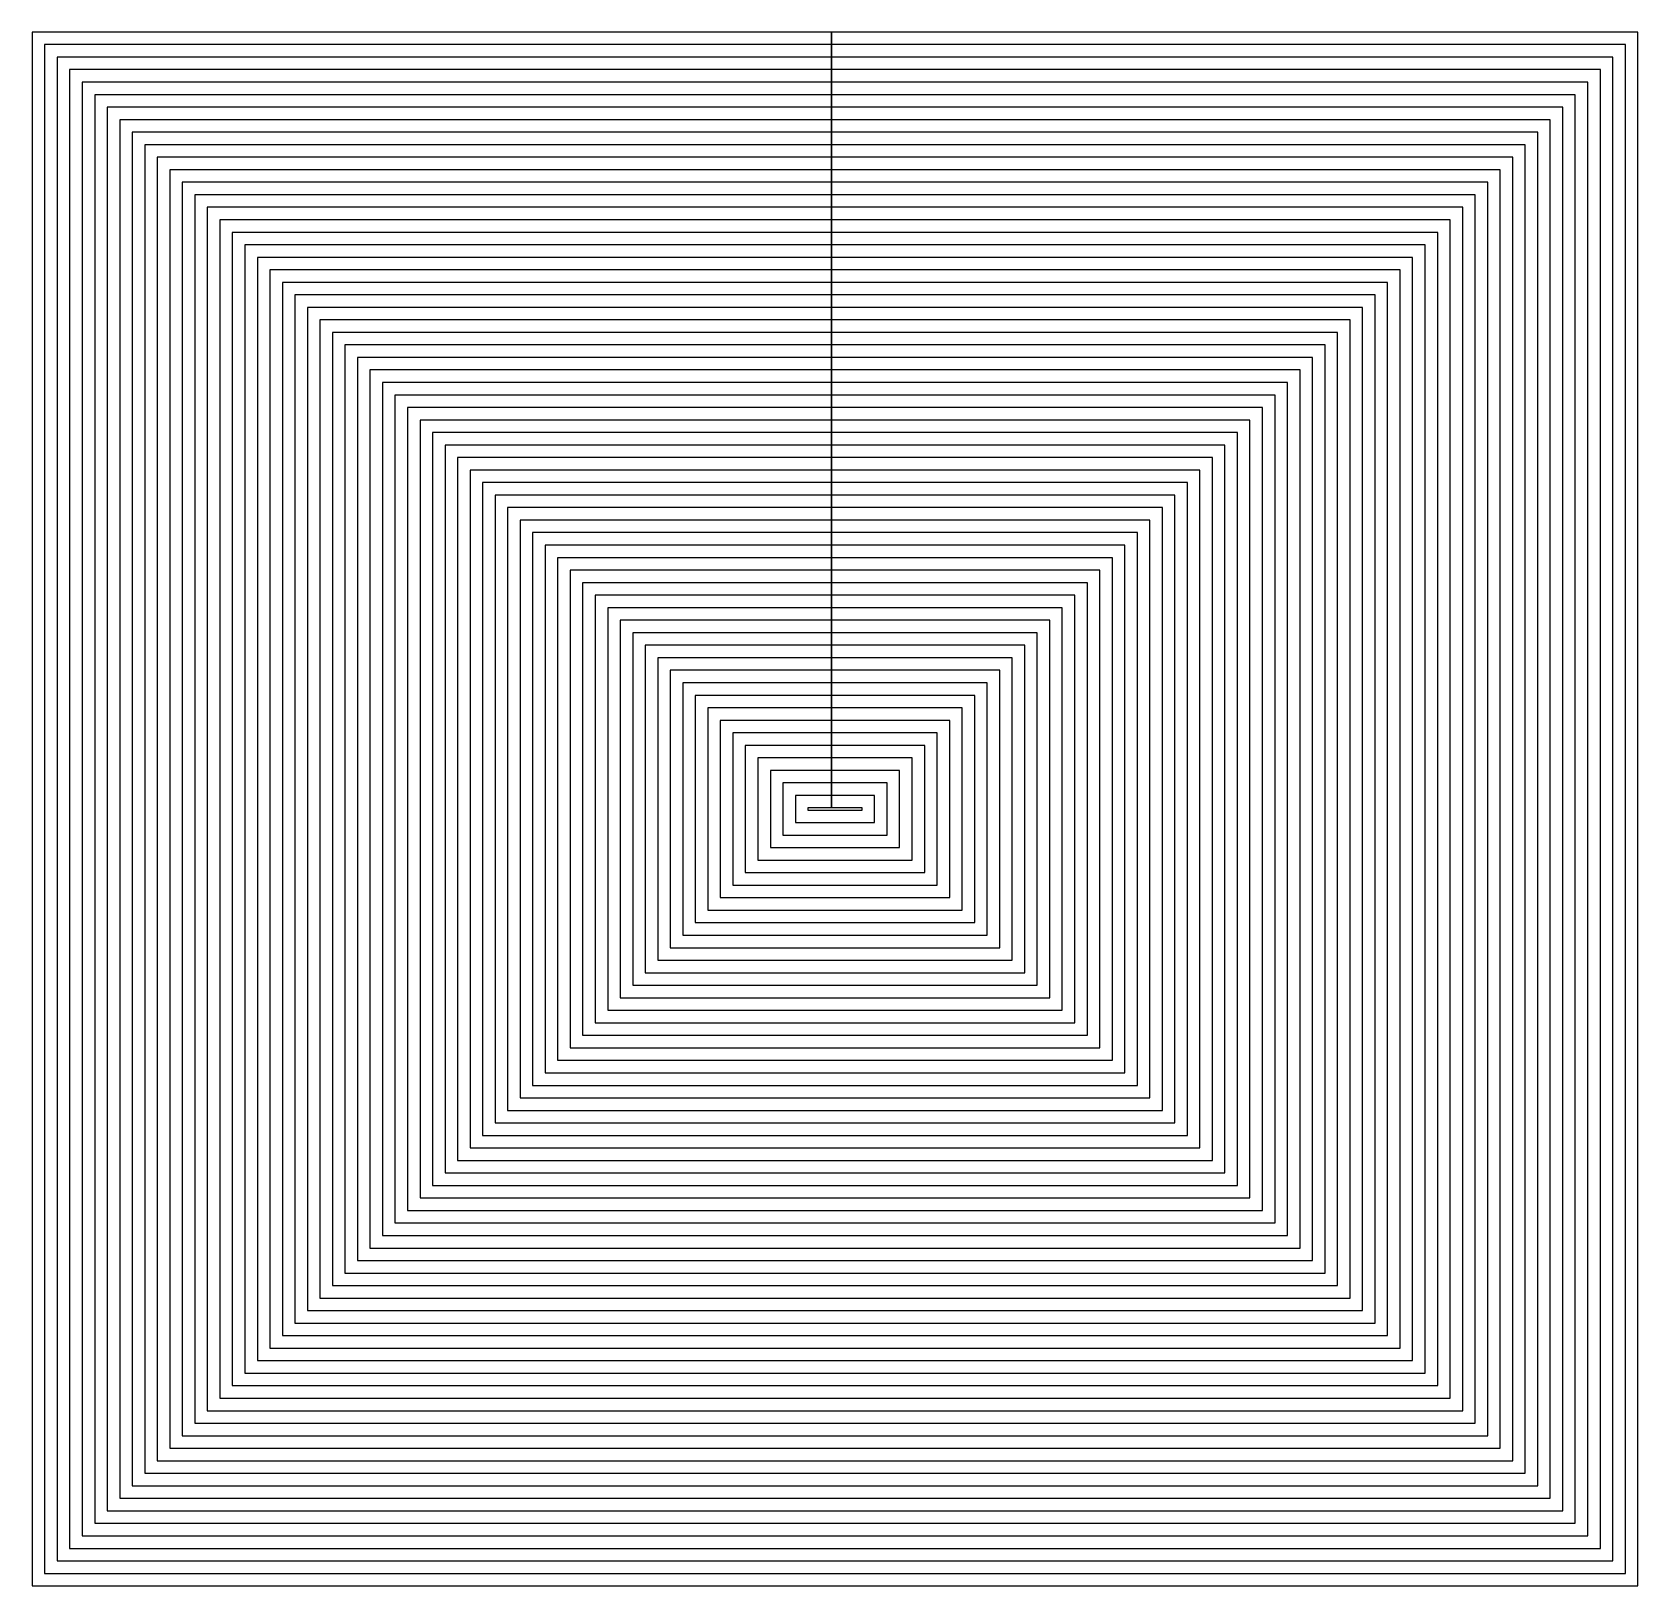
# Model space of a CAD drawing. Header units: millimetres. Extents: x 248 to 1018, y 939 to 1684.
import ezdxf

# ---------------------------------------------------------------- set-up
doc = ezdxf.new("R2010")
doc.units = ezdxf.units.MM

msp = doc.modelspace()

# ---------------------------------------------------------------- linework, layer by layer
for p, q in [((248.280346, 1683.596499), (248.280346, 938.596499)), ((1018.280346, 1683.596499), (248.280346, 1683.596499)), ((631.554685, 1311.596499), (631.554685, 1683.596499)), ((631.554685, 1683.596499), (631.554685, 1311.596499)), ((1018.280346, 938.596499), (1018.280346, 1683.596499)), ((254.280346, 1677.596499), (254.280346, 944.596499)), ((1012.280346, 1677.596499), (254.280346, 1677.596499)), ((260.280346, 1671.596499), (260.280346, 950.596499)), ((1006.280346, 1671.596499), (260.280346, 1671.596499)), ((1006.280346, 950.596499), (1006.280346, 1671.596499)), ((1012.280346, 944.596499), (1012.280346, 1677.596499)), ((266.280346, 1665.596499), (266.280346, 956.596499)), ((1000.280346, 1665.596499), (266.280346, 1665.596499)), ((1000.280346, 956.596499), (1000.280346, 1665.596499)), ((272.280346, 1659.596499), (272.280346, 962.596499)), ((994.280346, 1659.596499), (272.280346, 1659.596499)), ((994.280346, 962.596499), (994.280346, 1659.596499)), ((278.280346, 1653.596499), (278.280346, 968.596499)), ((988.280346, 1653.596499), (278.280346, 1653.596499)), ((988.280346, 968.596499), (988.280346, 1653.596499)), ((284.280346, 1647.596499), (284.280346, 974.596499)), ((982.280346, 1647.596499), (284.280346, 1647.596499)), ((290.280346, 1641.596499), (290.280346, 980.596499)), ((976.280346, 1641.596499), (290.280346, 1641.596499)), ((976.280346, 980.596499), (976.280346, 1641.596499)), ((982.280346, 974.596499), (982.280346, 1647.596499)), ((296.280346, 1635.596499), (296.280346, 986.596499)), ((970.280346, 1635.596499), (296.280346, 1635.596499)), ((970.280346, 986.596499), (970.280346, 1635.596499)), ((302.280346, 1629.596499), (302.280346, 992.596499)), ((964.280346, 1629.596499), (302.280346, 1629.596499)), ((964.280346, 992.596499), (964.280346, 1629.596499)), ((308.280346, 1623.596499), (308.280346, 998.596499)), ((958.280346, 1623.596499), (308.280346, 1623.596499)), ((314.280346, 1617.596499), (314.280346, 1004.596499)), ((952.280346, 1617.596499), (314.280346, 1617.596499)), ((952.280346, 1004.596499), (952.280346, 1617.596499)), ((958.280346, 998.596499), (958.280346, 1623.596499)), ((320.280346, 1611.596499), (320.280346, 1010.596499)), ((946.280346, 1611.596499), (320.280346, 1611.596499)), ((946.280346, 1010.596499), (946.280346, 1611.596499)), ((326.280346, 1605.596499), (326.280346, 1016.596499)), ((940.280346, 1605.596499), (326.280346, 1605.596499)), ((940.280346, 1016.596499), (940.280346, 1605.596499)), ((332.280346, 1599.596499), (332.280346, 1022.596499)), ((934.280346, 1599.596499), (332.280346, 1599.596499)), ((934.280346, 1022.596499), (934.280346, 1599.596499)), ((338.280346, 1593.596499), (338.280346, 1028.596499)), ((928.280346, 1593.596499), (338.280346, 1593.596499)), ((344.280346, 1587.596499), (344.280346, 1034.596499)), ((922.280346, 1587.596499), (344.280346, 1587.596499)), ((922.280346, 1034.596499), (922.280346, 1587.596499)), ((928.280346, 1028.596499), (928.280346, 1593.596499)), ((350.280346, 1581.596499), (350.280346, 1040.596499)), ((916.280346, 1581.596499), (350.280346, 1581.596499)), ((916.280346, 1040.596499), (916.280346, 1581.596499)), ((356.280346, 1575.596499), (356.280346, 1046.596499)), ((910.280346, 1575.596499), (356.280346, 1575.596499)), ((910.280346, 1046.596499), (910.280346, 1575.596499)), ((362.280346, 1569.596499), (362.280346, 1052.596499)), ((904.280346, 1569.596499), (362.280346, 1569.596499)), ((368.280346, 1563.596499), (368.280346, 1058.596499)), ((898.280346, 1563.596499), (368.280346, 1563.596499)), ((898.280346, 1058.596499), (898.280346, 1563.596499)), ((904.280346, 1052.596499), (904.280346, 1569.596499)), ((374.280346, 1557.596499), (374.280346, 1064.596499)), ((892.280346, 1557.596499), (374.280346, 1557.596499)), ((892.280346, 1064.596499), (892.280346, 1557.596499)), ((380.280346, 1551.596499), (380.280346, 1070.596499)), ((886.280346, 1551.596499), (380.280346, 1551.596499)), ((886.280346, 1070.596499), (886.280346, 1551.596499)), ((386.280346, 1545.596499), (386.280346, 1076.596499)), ((880.280346, 1545.596499), (386.280346, 1545.596499)), ((880.280346, 1076.596499), (880.280346, 1545.596499)), ((392.280346, 1539.596499), (392.280346, 1082.596499)), ((874.280346, 1539.596499), (392.280346, 1539.596499)), ((398.280346, 1533.596499), (398.280346, 1088.596499)), ((868.280346, 1533.596499), (398.280346, 1533.596499)), ((868.280346, 1088.596499), (868.280346, 1533.596499)), ((874.280346, 1082.596499), (874.280346, 1539.596499)), ((404.280346, 1527.596499), (404.280346, 1094.596499)), ((862.280346, 1527.596499), (404.280346, 1527.596499)), ((862.280346, 1094.596499), (862.280346, 1527.596499)), ((410.280346, 1521.596499), (410.280346, 1100.596499)), ((856.280346, 1521.596499), (410.280346, 1521.596499)), ((856.280346, 1100.596499), (856.280346, 1521.596499)), ((416.280346, 1515.596499), (416.280346, 1106.596499)), ((850.280346, 1515.596499), (416.280346, 1515.596499)), ((422.280346, 1509.596499), (422.280346, 1112.596499)), ((844.280346, 1509.596499), (422.280346, 1509.596499)), ((844.280346, 1112.596499), (844.280346, 1509.596499)), ((850.280346, 1106.596499), (850.280346, 1515.596499)), ((428.280346, 1503.596499), (428.280346, 1118.596499)), ((838.280346, 1503.596499), (428.280346, 1503.596499)), ((838.280346, 1118.596499), (838.280346, 1503.596499)), ((434.280346, 1497.596499), (434.280346, 1124.596499)), ((832.280346, 1497.596499), (434.280346, 1497.596499)), ((832.280346, 1124.596499), (832.280346, 1497.596499)), ((440.280346, 1491.596499), (440.280346, 1130.596499)), ((826.280346, 1491.596499), (440.280346, 1491.596499)), ((826.280346, 1130.596499), (826.280346, 1491.596499)), ((446.280346, 1485.596499), (446.280346, 1136.596499)), ((820.280346, 1485.596499), (446.280346, 1485.596499)), ((452.280346, 1479.596499), (452.280346, 1142.596499)), ((814.280346, 1479.596499), (452.280346, 1479.596499)), ((814.280346, 1142.596499), (814.280346, 1479.596499)), ((820.280346, 1136.596499), (820.280346, 1485.596499)), ((458.280346, 1473.596499), (458.280346, 1148.596499)), ((808.280346, 1473.596499), (458.280346, 1473.596499)), ((808.280346, 1148.596499), (808.280346, 1473.596499)), ((464.280346, 1467.596499), (464.280346, 1154.596499)), ((802.280346, 1467.596499), (464.280346, 1467.596499)), ((802.280346, 1154.596499), (802.280346, 1467.596499)), ((470.280346, 1461.596499), (470.280346, 1160.596499)), ((796.280346, 1461.596499), (470.280346, 1461.596499)), ((476.280346, 1455.596499), (476.280346, 1166.596499)), ((790.280346, 1455.596499), (476.280346, 1455.596499)), ((790.280346, 1166.596499), (790.280346, 1455.596499)), ((796.280346, 1160.596499), (796.280346, 1461.596499)), ((482.280346, 1449.596499), (482.280346, 1172.596499)), ((784.280346, 1449.596499), (482.280346, 1449.596499)), ((784.280346, 1172.596499), (784.280346, 1449.596499)), ((488.280346, 1443.596499), (488.280346, 1178.596499)), ((778.280346, 1443.596499), (488.280346, 1443.596499)), ((778.280346, 1178.596499), (778.280346, 1443.596499)), ((494.280346, 1437.596499), (494.280346, 1184.596499)), ((772.280346, 1437.596499), (494.280346, 1437.596499)), ((772.280346, 1184.596499), (772.280346, 1437.596499)), ((500.280346, 1431.596499), (500.280346, 1190.596499)), ((766.280346, 1431.596499), (500.280346, 1431.596499)), ((506.280346, 1425.596499), (506.280346, 1196.596499)), ((760.280346, 1425.596499), (506.280346, 1425.596499)), ((760.280346, 1196.596499), (760.280346, 1425.596499)), ((766.280346, 1190.596499), (766.280346, 1431.596499)), ((512.280346, 1419.596499), (512.280346, 1202.596499)), ((754.280346, 1419.596499), (512.280346, 1419.596499)), ((754.280346, 1202.596499), (754.280346, 1419.596499)), ((518.280346, 1413.596499), (518.280346, 1208.596499)), ((748.280346, 1413.596499), (518.280346, 1413.596499)), ((748.280346, 1208.596499), (748.280346, 1413.596499)), ((524.280346, 1407.596499), (524.280346, 1214.596499)), ((742.280346, 1407.596499), (524.280346, 1407.596499)), ((530.280346, 1401.596499), (530.280346, 1220.596499)), ((736.280346, 1401.596499), (530.280346, 1401.596499)), ((736.280346, 1220.596499), (736.280346, 1401.596499)), ((742.280346, 1214.596499), (742.280346, 1407.596499)), ((536.280346, 1395.596499), (536.280346, 1226.596499)), ((730.280346, 1395.596499), (536.280346, 1395.596499)), ((730.280346, 1226.596499), (730.280346, 1395.596499)), ((542.280346, 1389.596499), (542.280346, 1232.596499)), ((724.280346, 1389.596499), (542.280346, 1389.596499)), ((724.280346, 1232.596499), (724.280346, 1389.596499)), ((548.280346, 1383.596499), (548.280346, 1238.596499)), ((718.280346, 1383.596499), (548.280346, 1383.596499)), ((718.280346, 1238.596499), (718.280346, 1383.596499)), ((554.280346, 1377.596499), (554.280346, 1244.596499)), ((712.280346, 1377.596499), (554.280346, 1377.596499)), ((560.280346, 1371.596499), (560.280346, 1250.596499)), ((706.280346, 1371.596499), (560.280346, 1371.596499)), ((706.280346, 1250.596499), (706.280346, 1371.596499)), ((712.280346, 1244.596499), (712.280346, 1377.596499)), ((566.280346, 1365.596499), (566.280346, 1256.596499)), ((700.280346, 1365.596499), (566.280346, 1365.596499)), ((700.280346, 1256.596499), (700.280346, 1365.596499)), ((572.280346, 1359.596499), (572.280346, 1262.596499)), ((694.280346, 1359.596499), (572.280346, 1359.596499)), ((694.280346, 1262.596499), (694.280346, 1359.596499)), ((578.280346, 1353.596499), (578.280346, 1268.596499)), ((688.280346, 1353.596499), (578.280346, 1353.596499)), ((584.280346, 1347.596499), (584.280346, 1274.596499)), ((682.280346, 1347.596499), (584.280346, 1347.596499)), ((682.280346, 1274.596499), (682.280346, 1347.596499)), ((688.280346, 1268.596499), (688.280346, 1353.596499)), ((590.280346, 1341.596499), (590.280346, 1280.596499)), ((676.280346, 1341.596499), (590.280346, 1341.596499)), ((676.280346, 1280.596499), (676.280346, 1341.596499)), ((596.280346, 1335.596499), (596.280346, 1286.596499)), ((670.280346, 1335.596499), (596.280346, 1335.596499)), ((670.280346, 1286.596499), (670.280346, 1335.596499)), ((602.280346, 1329.596499), (602.280346, 1292.596499)), ((664.280346, 1329.596499), (602.280346, 1329.596499)), ((664.280346, 1292.596499), (664.280346, 1329.596499)), ((608.280346, 1323.596499), (608.280346, 1298.596499)), ((658.280346, 1323.596499), (608.280346, 1323.596499)), ((614.280346, 1317.596499), (614.280346, 1304.596499)), ((652.280346, 1317.596499), (614.280346, 1317.596499)), ((652.280346, 1304.596499), (652.280346, 1317.596499)), ((658.280346, 1298.596499), (658.280346, 1323.596499)), ((620.280346, 1311.596499), (620.280346, 1310.596499)), ((646.280346, 1311.596499), (620.280346, 1311.596499)), ((620.280346, 1310.596499), (646.280346, 1310.596499)), ((646.280346, 1310.596499), (646.280346, 1311.596499)), ((614.280346, 1304.596499), (652.280346, 1304.596499)), ((608.280346, 1298.596499), (658.280346, 1298.596499)), ((596.280346, 1286.596499), (670.280346, 1286.596499)), ((602.280346, 1292.596499), (664.280346, 1292.596499)), ((590.280346, 1280.596499), (676.280346, 1280.596499)), ((584.280346, 1274.596499), (682.280346, 1274.596499)), ((578.280346, 1268.596499), (688.280346, 1268.596499)), ((566.280346, 1256.596499), (700.280346, 1256.596499)), ((572.280346, 1262.596499), (694.280346, 1262.596499)), ((560.280346, 1250.596499), (706.280346, 1250.596499)), ((554.280346, 1244.596499), (712.280346, 1244.596499)), ((542.280346, 1232.596499), (724.280346, 1232.596499)), ((548.280346, 1238.596499), (718.280346, 1238.596499)), ((536.280346, 1226.596499), (730.280346, 1226.596499)), ((530.280346, 1220.596499), (736.280346, 1220.596499)), ((524.280346, 1214.596499), (742.280346, 1214.596499)), ((512.280346, 1202.596499), (754.280346, 1202.596499)), ((518.280346, 1208.596499), (748.280346, 1208.596499)), ((506.280346, 1196.596499), (760.280346, 1196.596499)), ((500.280346, 1190.596499), (766.280346, 1190.596499)), ((488.280346, 1178.596499), (778.280346, 1178.596499)), ((494.280346, 1184.596499), (772.280346, 1184.596499)), ((482.280346, 1172.596499), (784.280346, 1172.596499)), ((476.280346, 1166.596499), (790.280346, 1166.596499)), ((470.280346, 1160.596499), (796.280346, 1160.596499)), ((458.280346, 1148.596499), (808.280346, 1148.596499)), ((464.280346, 1154.596499), (802.280346, 1154.596499)), ((452.280346, 1142.596499), (814.280346, 1142.596499)), ((446.280346, 1136.596499), (820.280346, 1136.596499)), ((434.280346, 1124.596499), (832.280346, 1124.596499)), ((440.280346, 1130.596499), (826.280346, 1130.596499)), ((428.280346, 1118.596499), (838.280346, 1118.596499)), ((422.280346, 1112.596499), (844.280346, 1112.596499)), ((416.280346, 1106.596499), (850.280346, 1106.596499)), ((404.280346, 1094.596499), (862.280346, 1094.596499)), ((410.280346, 1100.596499), (856.280346, 1100.596499)), ((398.280346, 1088.596499), (868.280346, 1088.596499)), ((392.280346, 1082.596499), (874.280346, 1082.596499)), ((380.280346, 1070.596499), (886.280346, 1070.596499)), ((386.280346, 1076.596499), (880.280346, 1076.596499)), ((374.280346, 1064.596499), (892.280346, 1064.596499)), ((368.280346, 1058.596499), (898.280346, 1058.596499)), ((362.280346, 1052.596499), (904.280346, 1052.596499)), ((350.280346, 1040.596499), (916.280346, 1040.596499)), ((356.280346, 1046.596499), (910.280346, 1046.596499)), ((344.280346, 1034.596499), (922.280346, 1034.596499)), ((338.280346, 1028.596499), (928.280346, 1028.596499)), ((326.280346, 1016.596499), (940.280346, 1016.596499)), ((332.280346, 1022.596499), (934.280346, 1022.596499)), ((320.280346, 1010.596499), (946.280346, 1010.596499)), ((314.280346, 1004.596499), (952.280346, 1004.596499)), ((308.280346, 998.596499), (958.280346, 998.596499)), ((296.280346, 986.596499), (970.280346, 986.596499)), ((302.280346, 992.596499), (964.280346, 992.596499)), ((290.280346, 980.596499), (976.280346, 980.596499)), ((284.280346, 974.596499), (982.280346, 974.596499)), ((272.280346, 962.596499), (994.280346, 962.596499)), ((278.280346, 968.596499), (988.280346, 968.596499)), ((266.280346, 956.596499), (1000.280346, 956.596499)), ((260.280346, 950.596499), (1006.280346, 950.596499)), ((254.280346, 944.596499), (1012.280346, 944.596499)), ((248.280346, 938.596499), (1018.280346, 938.596499)), ((1018.280346, 938.596499), (1018.280346, 938.596499))]:
    msp.add_line(p, q)

doc.saveas('drawing.dxf')
